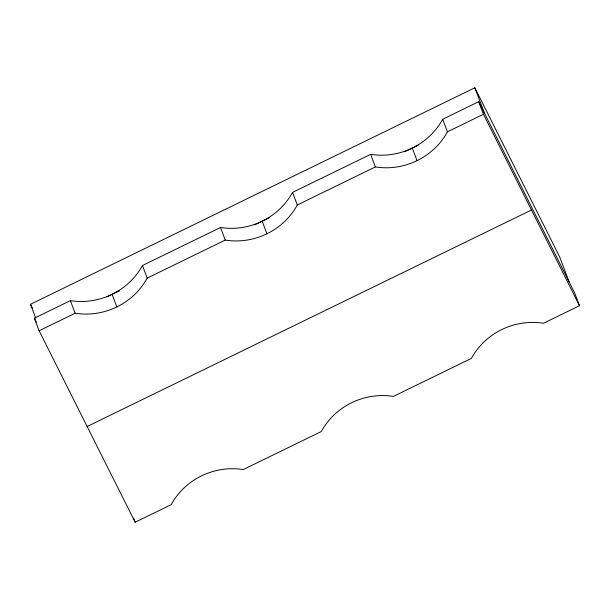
<?xml version="1.0" encoding="UTF-8"?>
<svg xmlns="http://www.w3.org/2000/svg" width="610" height="610" viewBox="0 0 610 610"><rect width="100%" height="100%" fill="white"/><g stroke="black" fill="none" stroke-linecap="round" stroke-linejoin="round"><path stroke-width="0.91" d="M35.746 318.168L30.5 304.283L474.839 87.779L559.583 256.703L569.099 281.873M34.358 318.191L70.386 300.638A66.833 62.96 -20.7 0 0 142.443 265.525L220.5 227.492A66.833 62.96 -20.7 0 0 292.556 192.386L370.621 154.353A66.833 62.96 -20.7 0 0 442.669 119.24L478.697 101.687L574.742 293.135L579.5 305.717L543.472 323.269A66.833 62.96 -20.7 0 0 471.416 358.375L393.358 396.408A66.833 62.96 -20.7 0 0 321.302 431.522L243.245 469.555A66.833 62.96 -20.7 0 0 171.189 504.661L135.161 522.221L39.116 330.772L34.358 318.191L36.379 322.21M107.04 296.788L119.606 290.665M254.637 224.876L269.719 217.526M404.758 151.73L418.163 145.195M39.116 330.772L75.144 313.22A66.833 62.96 -20.7 0 0 147.201 278.107L225.258 240.073A66.833 62.96 -20.7 0 0 297.314 204.968L375.371 166.934A66.833 62.96 -20.7 0 0 447.427 131.821L483.455 114.268L478.697 101.687M87.138 426.497L531.478 209.992M483.455 114.268L579.5 305.717M30.5 304.283L32.627 308.53M474.839 87.779L484.348 112.949M442.669 119.24L447.427 131.821M412.291 148.055L417.049 160.636M370.621 154.353L375.371 166.934M292.556 192.386L297.314 204.968M262.178 221.201L266.936 233.782M220.5 227.492L225.258 240.073M142.443 265.525L147.201 278.107M112.065 294.34L116.823 306.921M70.386 300.638L75.144 313.22M133.575 518.02L135.161 522.221"/></g></svg>
